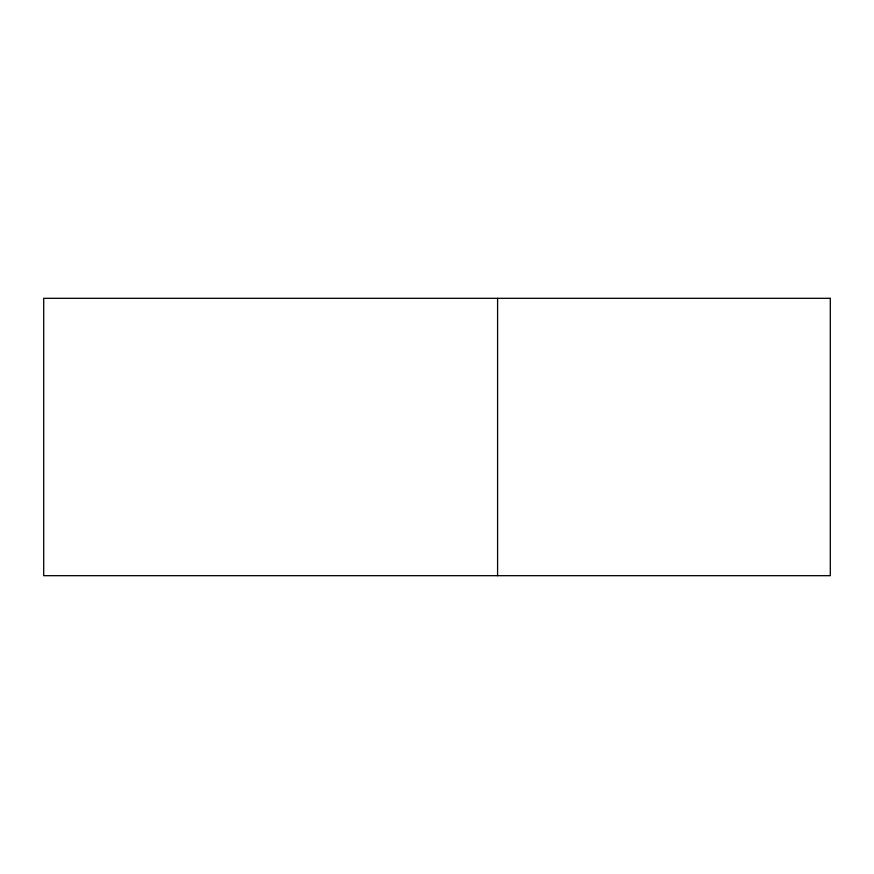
<?xml version="1.0" encoding="UTF-8"?>
<svg xmlns="http://www.w3.org/2000/svg" width="874" height="874" viewBox="0 0 874 874"><rect width="100%" height="100%" fill="white"/><g stroke="black" fill="none" stroke-linecap="round" stroke-linejoin="round"><path stroke-width="1.31" d="M497.59 298.318L497.59 575.682M830.3 298.318L43.7 298.318L43.7 575.682L830.3 575.682L830.3 298.318"/></g></svg>
